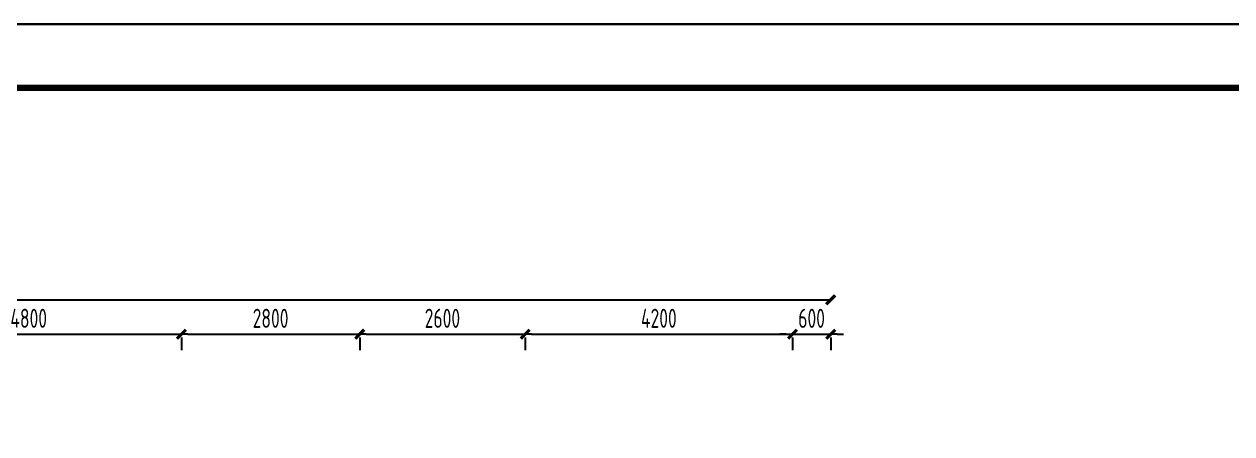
# Model space of a CAD drawing. Extents: x 580289 to 1106878, y -144605 to 78052.
# Drawn here: x 883208 to 902181, y 70685 to 77110 of the extents above; entities that cross this region are included whole.
import ezdxf

# ---------------------------------------------------------------- set-up
doc = ezdxf.new("R2010")
doc.units = 0
doc.header["$LTSCALE"] = 100
doc.layers.get('0').update_dxf_attribs({"linetype": 'CONTINUOUS'})
doc.layers.get('Defpoints').update_dxf_attribs({"linetype": 'CONTINUOUS'})
for name, color, linetype in [('DIM', 3, 'CONTINUOUS'), ('T图框', 7, 'CONTINUOUS'), ('图框', 254, 'CONTINUOUS')]:
    doc.layers.add(name, color=color, linetype=linetype)
doc.styles.add('TSSD_Dimension', font='Tssdeng.shx', dxfattribs={"width": 0.7, "bigfont": 'tssdchn.shx'})
doc.dimstyles.new('TSSD_100_100$0', dxfattribs={"dimtxt": 300, "dimasz": 100, "dimexe": 250, "dimexo": 250, "dimgap": 100, "dimtad": 1, "dimdec": 0, "dimzin": 0, "dimdsep": 46, "dimtxsty": 'TSSD_Dimension', "dimblk": '_TSDBK', "dimblk1": '_TSDBK', "dimblk2": '_TSDBK', "dimsah": 1, "dimcen": 0, "dimclrt": 7, "dimadec": 0, "dimazin": 0, "dimtfac": 1, "dimtdec": 0, "dimtix": 1, "dimtmove": 2, "dimatfit": 3, "dimldrblk": '_TSDBK', "dimfxl": 1, "dimtolj": 1, "dimtzin": 0, "dimarcsym": 0})

# ---------------------------------------------------------------- blocks, each defined once
blk = doc.blocks.new('_TSDBK')
blk.add_line((-1, 0), (0, 0))
at = {"const_width": 0.5}
blk.add_lwpolyline([(-0.7, -0.7), (0.7, 0.7)], dxfattribs=at)
blk = doc.blocks.new('*D1053')
at = {"layer": 'Defpoints', "color": 0}
for p in [(880879, 72446), (885679, 72446), (885679, 72247)]:
    blk.add_point(p, dxfattribs=at)
at = {"layer": 'DIM', "color": 0, "lineweight": -2}
for p, q in [((880879, 72196), (880879, 71997)), ((880979, 72247), (885579, 72247)), ((885679, 72196), (885679, 71997))]:
    blk.add_line(p, q, dxfattribs=at)
at = {"layer": 'DIM', "color": 0, "lineweight": -2, "xscale": 100, "yscale": 100, "zscale": 100, "rotation": 180}
blk.add_blockref('_TSDBK', (880879, 72247), dxfattribs=at)
at = {"layer": 'DIM', "color": 0, "lineweight": -2, "xscale": 100, "yscale": 100, "zscale": 100}
blk.add_blockref('_TSDBK', (885679, 72247), dxfattribs=at)
at = {"layer": 'DIM', "color": 7, "insert": (883279, 72497), "char_height": 300, "attachment_point": 5, "style": 'TSSD_Dimension'}
blk.add_mtext('\\A1;4800', dxfattribs=at)
blk = doc.blocks.new('*D1054')
at = {"layer": 'Defpoints', "color": 0}
for p in [(885679, 72446), (888479, 72446), (888479, 72247)]:
    blk.add_point(p, dxfattribs=at)
at = {"layer": 'DIM', "color": 0, "lineweight": -2}
for p, q in [((885679, 72196), (885679, 71997)), ((885779, 72247), (888379, 72247)), ((888479, 72196), (888479, 71997))]:
    blk.add_line(p, q, dxfattribs=at)
at = {"layer": 'DIM', "color": 0, "lineweight": -2, "xscale": 100, "yscale": 100, "zscale": 100, "rotation": 180}
blk.add_blockref('_TSDBK', (885679, 72247), dxfattribs=at)
at = {"layer": 'DIM', "color": 0, "lineweight": -2, "xscale": 100, "yscale": 100, "zscale": 100}
blk.add_blockref('_TSDBK', (888479, 72247), dxfattribs=at)
at = {"layer": 'DIM', "color": 7, "insert": (887079, 72497), "char_height": 300, "attachment_point": 5, "style": 'TSSD_Dimension'}
blk.add_mtext('\\A1;2800', dxfattribs=at)
blk = doc.blocks.new('*D1055')
at = {"layer": 'Defpoints', "color": 0}
for p in [(888479, 72446), (891079, 72446), (891079, 72247)]:
    blk.add_point(p, dxfattribs=at)
at = {"layer": 'DIM', "color": 0, "lineweight": -2}
for p, q in [((888479, 72196), (888479, 71997)), ((888579, 72247), (890979, 72247)), ((891079, 72196), (891079, 71997))]:
    blk.add_line(p, q, dxfattribs=at)
at = {"layer": 'DIM', "color": 0, "lineweight": -2, "xscale": 100, "yscale": 100, "zscale": 100, "rotation": 180}
blk.add_blockref('_TSDBK', (888479, 72247), dxfattribs=at)
at = {"layer": 'DIM', "color": 0, "lineweight": -2, "xscale": 100, "yscale": 100, "zscale": 100}
blk.add_blockref('_TSDBK', (891079, 72247), dxfattribs=at)
at = {"layer": 'DIM', "color": 7, "insert": (889779, 72497), "char_height": 300, "attachment_point": 5, "style": 'TSSD_Dimension'}
blk.add_mtext('\\A1;2600', dxfattribs=at)
blk = doc.blocks.new('*D1056')
at = {"layer": 'Defpoints', "color": 0}
for p in [(891079, 72446), (895279, 72446), (895279, 72247)]:
    blk.add_point(p, dxfattribs=at)
at = {"layer": 'DIM', "color": 0, "lineweight": -2}
for p, q in [((891079, 72196), (891079, 71997)), ((891179, 72247), (895179, 72247)), ((895279, 72196), (895279, 71997))]:
    blk.add_line(p, q, dxfattribs=at)
at = {"layer": 'DIM', "color": 0, "lineweight": -2, "xscale": 100, "yscale": 100, "zscale": 100, "rotation": 180}
blk.add_blockref('_TSDBK', (891079, 72247), dxfattribs=at)
at = {"layer": 'DIM', "color": 0, "lineweight": -2, "xscale": 100, "yscale": 100, "zscale": 100}
blk.add_blockref('_TSDBK', (895279, 72247), dxfattribs=at)
at = {"layer": 'DIM', "color": 7, "insert": (893179, 72497), "char_height": 300, "attachment_point": 5, "style": 'TSSD_Dimension'}
blk.add_mtext('\\A1;4200', dxfattribs=at)
blk = doc.blocks.new('*D1057')
at = {"layer": 'Defpoints', "color": 0}
for p in [(895279, 72446), (895879, 72446), (895879, 72247)]:
    blk.add_point(p, dxfattribs=at)
at = {"layer": 'DIM', "color": 0, "lineweight": -2}
for p, q in [((895179, 72247), (895079, 72247)), ((895279, 72247), (895879, 72247)), ((895279, 72196), (895279, 71997)), ((895879, 72196), (895879, 71997)), ((895979, 72247), (896079, 72247))]:
    blk.add_line(p, q, dxfattribs=at)
at = {"layer": 'DIM', "color": 0, "lineweight": -2, "xscale": 100, "yscale": 100, "zscale": 100}
blk.add_blockref('_TSDBK', (895279, 72247), dxfattribs=at)
at = {"layer": 'DIM', "color": 0, "lineweight": -2, "xscale": 100, "yscale": 100, "zscale": 100, "rotation": 180}
blk.add_blockref('_TSDBK', (895879, 72247), dxfattribs=at)
at = {"layer": 'DIM', "color": 7, "insert": (895579, 72497), "char_height": 300, "attachment_point": 5, "style": 'TSSD_Dimension'}
blk.add_mtext('\\A1;600', dxfattribs=at)
blk = doc.blocks.new('*D1058')
at = {"layer": 'Defpoints', "color": 0}
for p in [(846679, 72787), (895879, 72787), (895879, 72787)]:
    blk.add_point(p, dxfattribs=at)
at = {"layer": 'DIM', "color": 0, "lineweight": -2}
for p, q in [((846779, 72787), (895779, 72787)), ((846679, 72537), (846679, 72537))]:
    blk.add_line(p, q, dxfattribs=at)
at = {"layer": 'DIM', "color": 0, "lineweight": -2, "xscale": 100, "yscale": 100, "zscale": 100, "rotation": 180}
blk.add_blockref('_TSDBK', (846679, 72787), dxfattribs=at)
at = {"layer": 'DIM', "color": 0, "lineweight": -2, "xscale": 100, "yscale": 100, "zscale": 100}
blk.add_blockref('_TSDBK', (895879, 72787), dxfattribs=at)
at = {"layer": 'DIM', "color": 7, "insert": (871279, 73037), "char_height": 300, "attachment_point": 5, "style": 'TSSD_Dimension'}
blk.add_mtext('\\A1;49200', dxfattribs=at)
blk = doc.blocks.new('A$C72C84CBD')
at = {"layer": '图框', "color": 0}
for points in [[(0, 0), (0, 59400), (84100, 59400), (84100, 0)], [(0, 0), (84100, 0), (84100, 59400), (0, 59400)]]:
    blk.add_lwpolyline(points, close=True, dxfattribs=at)
at = {"layer": '图框', "color": 0, "const_width": 100}
blk.add_lwpolyline([(2500, 1000), (83100, 1000), (83100, 58400), (2500, 58400)], close=True, dxfattribs=at)
blk = doc.blocks.new('图框')
at = {"layer": 'T图框', "color": 4}
blk.add_blockref('A$C72C84CBD', (602717, 102744), dxfattribs=at)

msp = doc.modelspace()

# ---------------------------------------------------------------- block references
at = {"layer": 'T图框'}
msp.add_blockref('图框', (234338.3, -85033.1), dxfattribs=at)

# ---------------------------------------------------------------- dimensions: what is measured, and where the dimension line sits
at = {"layer": 'DIM'}
for base, p1, p2, picture, middle in [((895878.9, 72786.6), (846678.9, 72786.6), (895878.9, 72786.6), '*D1058', (871278.9, 73036.6)), ((885678.9, 72247.2), (880878.9, 72446.2), (885678.9, 72446.2), '*D1053', (883278.9, 72497.2)), ((888478.9, 72247.2), (885678.9, 72446.2), (888478.9, 72446.2), '*D1054', (887078.9, 72497.2)), ((891078.9, 72247.2), (888478.9, 72446.2), (891078.9, 72446.2), '*D1055', (889778.9, 72497.2)), ((895278.9, 72247.2), (891078.9, 72446.2), (895278.9, 72446.2), '*D1056', (893178.9, 72497.2)), ((895878.9, 72247.2), (895278.9, 72446.2), (895878.9, 72446.2), '*D1057', (895578.9, 72497.2))]:
    dim = msp.add_linear_dim(base=base, p1=p1, p2=p2, dimstyle='TSSD_100_100$0', dxfattribs=at)
    dim.commit()
    dim.dimension.update_dxf_attribs({"geometry": picture, "text_midpoint": middle})

doc.saveas('drawing.dxf')
